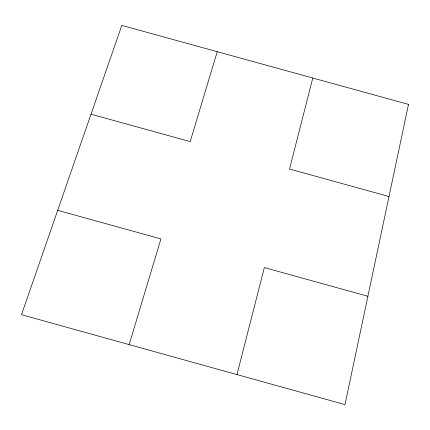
<?xml version="1.0" encoding="UTF-8"?>
<svg xmlns="http://www.w3.org/2000/svg" width="430" height="430" viewBox="0 0 430 430"><rect width="100%" height="100%" fill="white"/><g stroke="black" fill="none" stroke-linecap="round" stroke-linejoin="round"><path stroke-width="0.64" d="M236.978 374.584L264.332 267.573L367.903 296.265M312.793 78.018L289.524 169.038L389.005 196.521M129.15 344.613L160.927 238.924L57.684 210.324M217.225 51.691L190.194 141.604L91.009 114.203M408.5 104.382L344.984 404.598L21.5 314.695L121.803 25.402L408.5 104.382"/></g></svg>
